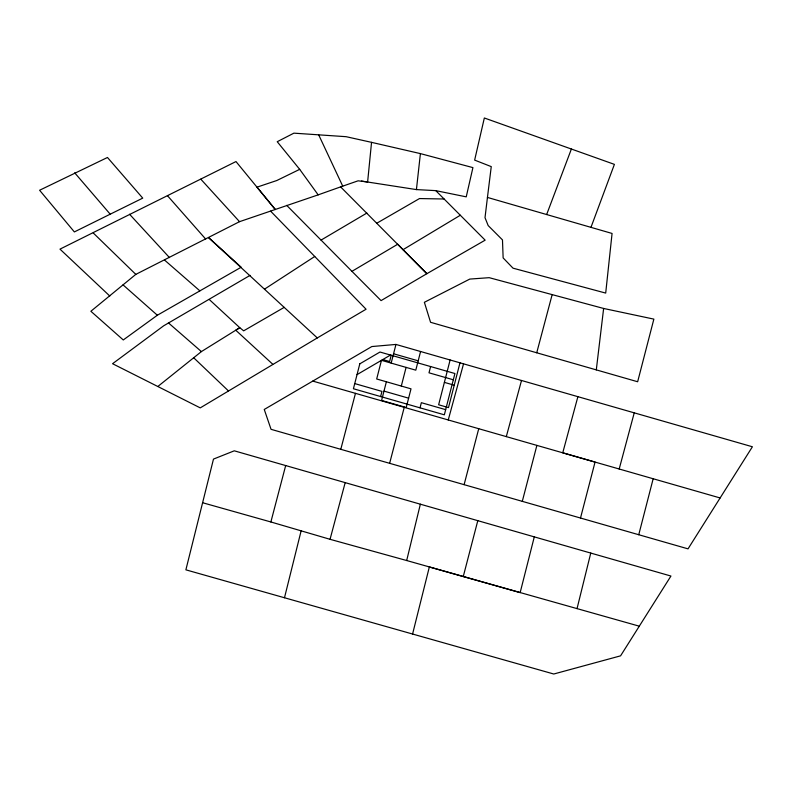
<?xml version="1.0" encoding="UTF-8"?>
<svg xmlns="http://www.w3.org/2000/svg" width="792" height="792" viewBox="0 0 792 792"><rect width="100%" height="100%" fill="white"/><g stroke="black" fill="none" stroke-linecap="round" stroke-linejoin="round"><path stroke-width="1.19" d="M318.75 134.987L342.728 186.14L318.166 194.862L299.693 169.349L277.23 141.709L293.901 133.155L346.124 136.689L371.547 142.352L367.617 181.982L358.113 180.814L340.61 186.882L426.838 273.705L485.149 240.164L435.768 190.634L416.424 189.595L361.429 181.061M416.424 189.595L420.403 153.608L371.547 142.352M596.297 369.884L603.633 308.464L489.199 277.675L469.785 279.081L424.373 302.297L430.571 322.295L637.649 381.754L653.865 319.117L603.633 308.464M487.446 197.426L485.011 217.671L488.169 225.562L502.475 239.907L503.138 257.915L513.018 268.171L605.702 293.08L612.067 233.452L487.446 197.426L491.258 166.617L474.646 160.103L484.338 117.988L614.404 164.37L590.971 227.353M639.293 626.185L406.682 560.528L420.364 504.177M577.031 608.642L590.763 553.073L234.274 450.816L213.484 459.093L185.882 569.834L553.766 674.012L620.572 655.845L670.943 576.041L590.763 553.073M284.486 597.752L301.128 530.838M412.582 634.036L429.343 566.963L520.156 592.614L534.303 536.837M380.625 396.545L381.952 391.387L354.737 383.585M391.218 355.262L389.615 361.518L382.783 359.558M386.377 381.774L381.595 400.445L406.217 407.504L411.008 388.842L376.685 378.992L381.467 360.33L415.79 370.171L420.582 351.5M391.169 363.112L395.96 344.441L752.4 446.767L688.03 548.856L271.052 429.323L264.251 409.464L371.834 346.55L395.98 344.431M401.306 386.06L406.088 367.389M420.027 407.84L421.354 402.683L445.668 409.652M430.61 366.557L429.007 372.814L453.321 379.784M450.123 359.974L438.639 404.781L448.49 407.603L459.974 362.795M638.748 534.729L653.172 478.744M463.261 576.546L477.804 520.641M580.506 518.027L595.049 462.082L312.771 381.091M389.634 463.31L404.247 407.326M464.112 484.645L478.744 428.69M522.294 501.346L536.887 445.391M406.682 560.528L330.046 539.312L270.874 521.968L285.684 465.548M340.788 449.312L355.469 393.347M536.728 352.777L552.163 294.604M330.046 539.312L345.183 482.625M720.126 497.96L619.196 469.003L634.243 412.84M506.306 436.62L521.512 380.477M577.893 396.653L562.746 452.816L619.196 469.003M448.252 419.948L463.548 363.825M546.648 214.543L571.388 149.025M270.597 211.137L366.072 309.227L317.295 337.927L208.623 237.65L241.184 267.221L157.351 315.236L123.275 339.956L90.872 311.266L135.808 274.378L239.53 221.671L318.166 194.862M250.074 275.368L163.667 325.809L112.563 363.716L157.816 386.506L201.406 351.589L239.788 327.71L243.669 330.828L284.209 307.365M264.677 289.05L314.741 256.489M317.295 337.927L200.247 407.88L157.816 386.506M286.694 205.356L351.945 271.329L397.742 244.223L403.078 249.658L460.32 215.256M321.017 240.125L366.864 213.058M357.043 374.616L390.496 355.054M376.804 223.215L419.503 198.554L444.114 199M109.781 296.02L59.984 249.133L235.986 161.558L275.329 209.543L256.984 187.16L276.784 180.526L299.693 169.349M110.207 214.186L74.359 231.927L39.6 190.248L107.474 157.479L142.738 198.129L110.207 214.186L74.705 172.834M435.768 190.634L466.231 196.852L472.923 167.617L420.403 153.608M202.613 502.732L270.874 521.968M393.565 353.776L418.186 360.835M444.381 382.378L454.232 385.199M383.991 391.109L408.613 398.168M164.508 260.033L199.851 290.842M168.429 322.879L201.406 351.589M123.057 284.892L157.351 315.236M272.715 364.211L235.778 330.224L239.788 327.71L209.415 299.643M193.703 357.776L228.373 390.842M93.268 232.987L135.808 274.378M351.945 271.329L381.061 300.613L426.838 273.705L403.078 249.658M129.551 214.236L169.488 257.608M200.812 179.18L239.53 221.671M167.449 195.673L205.653 239.035M359.806 363.835L353.42 388.743L444.342 414.82L454.925 373.527L379.982 352.034L359.806 363.835"/></g></svg>
